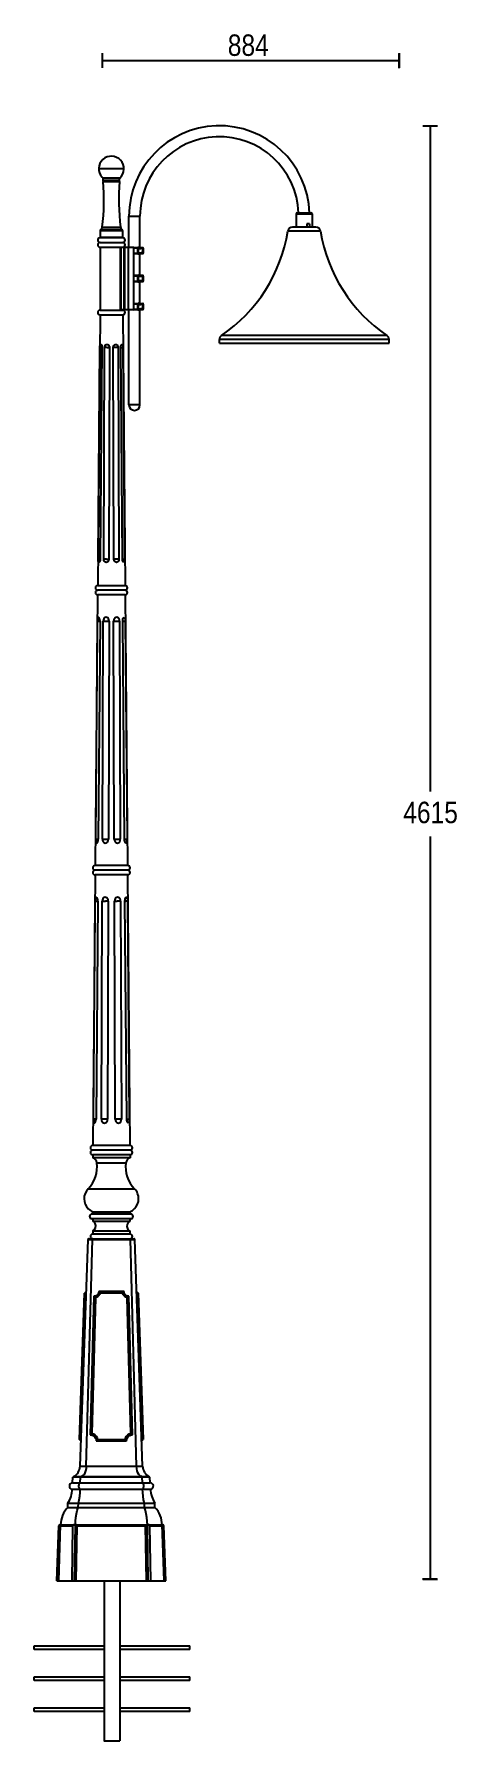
# Model space of a CAD drawing. Extents: x 0 to 113, y 0 to 455.
import ezdxf

# ---------------------------------------------------------------- set-up
doc = ezdxf.new("R2010")
doc.units = 0
doc.layers.add('LIVELLO_1', color=160, linetype='Continuous')
doc.styles.add('STD', font='txt')

# ---------------------------------------------------------------- blocks, each defined once
blk = doc.blocks.new('AI9-BLK1')
at = {"layer": 'LIVELLO_1', "color": 7}
for p, q in [((-37.88, 218.32), (-37.88, 222.19)), ((-37.88, 220.26), (17.1, 220.26)), ((11.27, 220.26), (41.28, 220.26)), ((41.23, 218.23), (41.23, 222.11)), ((41.27, 218.32), (41.27, 222.19)), ((47.53, 202.8), (51.4, 202.8)), ((49.47, 202.8), (49.47, 25.26)), ((-32.17, 191.36), (-38.87, 191.36)), ((-33.25, 188.9), (-37.79, 188.9)), ((-37.7, 188.18), (-37.73, 188.78)), ((-33.31, 188.78), (-37.73, 188.78)), ((-33.34, 188.18), (-37.7, 188.18)), ((-37.69, 188.01), (-33.35, 188.01)), ((-33.42, 188.1), (-37.62, 188.1)), ((-33.34, 188.18), (-33.31, 188.78)), ((-30.82, 178.74), (-27.89, 178.74)), ((-30.82, 170.37), (-30.82, 178.74)), ((-27.89, 170.4), (-27.89, 178.74)), ((13.78, 179.33), (17.97, 179.33)), ((13.78, 179.33), (13.78, 175.81)), ((14.04, 179.58), (17.72, 179.58)), ((17.97, 179.33), (17.97, 175.81)), ((-32.43, 172.96), (-38.61, 172.96)), ((-38.5, 174.88), (-38.53, 173.04)), ((-32.51, 173.04), (-38.53, 173.04)), ((-38.5, 174.88), (-32.54, 174.88)), ((-38.36, 175.14), (-32.68, 175.14)), ((-37.93, 175.83), (-36.55, 175.83)), ((-36.55, 175.83), (-36.02, 175.83)), ((-32.54, 174.88), (-32.51, 173.04)), ((20.22, 174.76), (11.53, 174.76)), ((18.98, 175.81), (12.77, 175.81)), ((17.27, 176.65), (16.54, 176.65)), ((16.54, 176.65), (16.54, 175.81)), ((17.27, 176.65), (17.27, 175.81)), ((-38.54, 171.71), (-32.5, 171.71)), ((-38.54, 170.45), (-32.5, 170.45)), ((-38.54, 170.45), (-38.54, 153.7)), ((-29.52, 170.37), (-33.13, 170.37)), ((-33.13, 170.37), (-33.13, 153.78)), ((-33.01, 170.37), (-33.01, 153.78)), ((-32.5, 170.45), (-32.5, 170.37)), ((-32.2, 170.37), (-32.2, 153.78)), ((-32.03, 170.37), (-32.03, 153.78)), ((-31.04, 170.37), (-31.04, 153.78)), ((-29.52, 170.45), (-27.17, 170.37)), ((-29.52, 153.7), (-29.52, 170.45)), ((-29.52, 170.29), (-28.43, 170.25)), ((-28.43, 168.81), (-29.52, 168.77)), ((-27.17, 168.69), (-29.52, 168.61)), ((-28.43, 170.25), (-28.27, 170.25)), ((-28.43, 168.81), (-28.43, 170.25)), ((-28.43, 168.81), (-28.27, 168.81)), ((-28.27, 170.25), (-27.63, 170.22)), ((-28.27, 168.81), (-28.27, 170.25)), ((-27.63, 168.84), (-28.27, 168.81)), ((-27.89, 162.94), (-27.89, 168.66)), ((-27.63, 170.22), (-27.01, 170.21)), ((-27.63, 170.22), (-27.63, 170.09)), ((-27.63, 168.97), (-27.63, 168.84)), ((-27.01, 168.85), (-27.63, 168.84)), ((-27.01, 170.21), (-27.01, 168.85)), ((-27.17, 162.92), (-29.52, 163)), ((-29.52, 162.83), (-28.43, 162.79)), ((-28.43, 161.36), (-29.52, 161.32)), ((-27.17, 161.23), (-29.52, 161.15)), ((-28.43, 161.36), (-28.43, 162.79)), ((-28.43, 162.79), (-28.27, 162.79)), ((-28.43, 161.36), (-28.27, 161.36)), ((-28.27, 162.79), (-27.63, 162.77)), ((-28.27, 161.36), (-28.27, 162.79)), ((-27.63, 161.38), (-28.27, 161.36)), ((-27.89, 155.49), (-27.89, 161.21)), ((-27.63, 162.77), (-27.01, 162.75)), ((-27.63, 162.77), (-27.63, 162.63)), ((-27.63, 161.52), (-27.63, 161.38)), ((-27.01, 161.4), (-27.63, 161.38)), ((-27.01, 162.75), (-27.01, 161.4)), ((-29.52, 155.54), (-27.17, 155.46)), ((-29.52, 155.38), (-28.43, 155.34)), ((-28.43, 155.34), (-28.27, 155.34)), ((-28.43, 153.9), (-28.43, 155.34)), ((-28.27, 153.9), (-28.27, 155.34)), ((-28.27, 155.33), (-27.63, 155.32)), ((-27.63, 155.32), (-27.01, 155.3)), ((-27.63, 155.32), (-27.63, 155.18)), ((-27.01, 155.3), (-27.01, 153.94)), ((-38.53, 152.38), (-39.16, 80.21)), ((-38.54, 153.7), (-32.5, 153.7)), ((-38.54, 152.44), (-32.5, 152.44)), ((-38.53, 152.38), (-32.5, 152.38)), ((-29.52, 153.78), (-33.13, 153.78)), ((-32.5, 153.78), (-32.5, 153.7)), ((-32.5, 152.38), (-31.87, 80.21)), ((-30.82, 128.4), (-30.82, 153.78)), ((-28.43, 153.9), (-29.52, 153.86)), ((-27.17, 153.78), (-29.52, 153.7)), ((-28.43, 153.9), (-28.27, 153.9)), ((-27.63, 153.93), (-28.27, 153.91)), ((-27.89, 128.4), (-27.89, 153.75)), ((-27.63, 154.06), (-27.63, 153.93)), ((-27.01, 153.94), (-27.63, 153.93)), ((38.49, 145.83), (-6.74, 145.83)), ((-6.74, 144.82), (-6.74, 145.83)), ((37.94, 146.86), (-6.19, 146.86)), ((38.49, 144.82), (38.49, 145.83)), ((-39.04, 87.27), (-38.57, 143.67)), ((-38.25, 143.67), (-38.57, 143.67)), ((-38.02, 143.67), (-38.47, 87.27)), ((-38.06, 143.67), (-38.25, 143.67)), ((-38.06, 143.67), (-38.02, 143.67)), ((-37.54, 87.27), (-37.33, 143.67)), ((-36.6, 143.67), (-37.33, 143.67)), ((-36.6, 143.67), (-36, 143.67)), ((-36, 143.67), (-36.18, 87.27)), ((-34.85, 87.27), (-35.03, 143.67)), ((-34.65, 143.67), (-35.03, 143.67)), ((-33.7, 143.67), (-34.65, 143.67)), ((-33.7, 143.67), (-33.49, 87.27)), ((-32.56, 87.27), (-33.02, 143.67)), ((-32.89, 143.67), (-32.46, 143.67)), ((-32.46, 143.67), (-32, 87.27)), ((-6.74, 144.82), (38.49, 144.82)), ((-30.82, 128.49), (-27.89, 128.49)), ((-27.89, 128.4), (-30.82, 128.4)), ((-38.71, 87.26), (-39.04, 87.27)), ((-38.52, 87.26), (-38.71, 87.26)), ((-38.52, 87.26), (-38.48, 87.27)), ((-36.79, 87.26), (-37.54, 87.27)), ((-36.79, 87.26), (-36.18, 87.27)), ((-34.47, 87.26), (-34.85, 87.27)), ((-33.49, 87.27), (-34.47, 87.26)), ((-32.54, 86.99), (-32.56, 87.27)), ((-32.48, 86.76), (-32.54, 86.99)), ((-32.44, 87.26), (-32, 87.27)), ((-39.18, 77.73), (-39.81, 5.56)), ((-31.85, 77.73), (-39.18, 77.73)), ((-39.17, 80.21), (-31.86, 80.21)), ((-31.86, 78.97), (-39.17, 78.97)), ((-31.85, 77.73), (-31.22, 5.56)), ((-39.68, 12.62), (-39.19, 70.68)), ((-38.54, 70.68), (-39.01, 12.62)), ((-38.6, 70.68), (-38.54, 70.68)), ((-37.91, 12.62), (-37.69, 70.68)), ((-36.12, 70.68), (-36.29, 12.62)), ((-34.74, 12.62), (-34.91, 70.68)), ((-33.34, 70.68), (-33.13, 12.62)), ((-32.02, 12.62), (-32.49, 70.68)), ((-32.3, 70.68), (-31.84, 70.68)), ((-31.84, 70.68), (-31.35, 12.62)), ((-39.06, 12.62), (-39.01, 12.62)), ((-31.84, 12.61), (-31.35, 12.62)), ((49.47, 13.29), (49.47, -184.73)), ((-31.16, 5.56), (-39.87, 5.56)), ((-39.83, 3.07), (-40.46, -69.09)), ((-31.16, 4.32), (-39.87, 4.32)), ((-31.16, 3.07), (-39.87, 3.07)), ((-31.2, 3.07), (-30.57, -69.09)), ((-40.3, -62.04), (-39.81, -3.98)), ((-39.14, -3.98), (-39.61, -62.04)), ((-39.14, -3.98), (-39.2, -3.98)), ((-38.18, -62.04), (-37.97, -3.98)), ((-37.97, -3.98), (-37.1, -3.98)), ((-36.35, -3.98), (-37.1, -3.98)), ((-36.35, -3.98), (-36.53, -62.04)), ((-34.5, -62.04), (-34.69, -3.98)), ((-34.69, -3.98), (-33.94, -3.98)), ((-33.06, -3.98), (-33.94, -3.98)), ((-33.06, -3.98), (-32.85, -62.04)), ((-31.42, -62.04), (-31.89, -3.98)), ((-31.22, -3.98), (-31.7, -3.98)), ((-31.22, -3.98), (-30.74, -62.04)), ((-39.93, -62.04), (-40.3, -62.04)), ((-39.7, -62.04), (-39.93, -62.04)), ((-37.58, -62.04), (-38.18, -62.04)), ((-36.53, -62.04), (-37.58, -62.04)), ((-34.02, -62.04), (-34.5, -62.04)), ((-32.85, -62.04), (-34.02, -62.04)), ((-32.9, -62.41), (-32.85, -62.04)), ((-31.23, -62.04), (-30.74, -62.04)), ((-30.54, -69.09), (-40.49, -69.09)), ((-30.54, -70.34), (-40.49, -70.34)), ((-30.54, -71.58), (-40.49, -71.58)), ((-40.49, -71.58), (-40.49, -72.38)), ((-30.54, -72.38), (-40.49, -72.38)), ((-30.54, -71.58), (-30.54, -72.38)), ((-39.39, -73.73), (-31.65, -73.73)), ((-41.71, -80.67), (-29.32, -80.67)), ((-30.33, -87.38), (-40.7, -87.38)), ((-30.33, -88.62), (-40.7, -88.62)), ((-40.46, -86.76), (-30.58, -86.76)), ((-40.46, -86.76), (-40.46, -87.38)), ((-40.46, -88.62), (-40.46, -89.25)), ((-40.46, -89.25), (-30.58, -89.25)), ((-30.58, -86.76), (-30.58, -87.38)), ((-30.58, -88.62), (-30.58, -89.25)), ((-43.86, -154.64), (-41.74, -94.13)), ((-42.22, -154.64), (-40.57, -94.13)), ((-41.74, -94.13), (-29.29, -94.13)), ((-41.58, -93.98), (-29.46, -93.98)), ((-30.54, -92.73), (-40.49, -92.73)), ((-40.46, -91.9), (-30.58, -91.9)), ((-40.46, -91.9), (-40.46, -92.73)), ((-30.58, -91.9), (-30.58, -92.73)), ((-28.81, -154.64), (-30.46, -94.13)), ((-27.18, -154.64), (-29.29, -94.13)), ((-44.02, -147.48), (-42.66, -108.49)), ((-42.23, -108.07), (-42.66, -108.49)), ((-32.15, -108.07), (-38.89, -108.07)), ((-38.89, -108.07), (-38.52, -108.49)), ((-32.51, -108.49), (-38.52, -108.49)), ((-32.15, -108.07), (-32.51, -108.49)), ((-28.8, -108.07), (-28.38, -108.49)), ((-28.38, -108.49), (-27.01, -147.48)), ((-42.27, -109.32), (-42.7, -109.69)), ((-40.16, -109.32), (-41.16, -146.23)), ((-39.76, -109.69), (-40.74, -145.87)), ((-40.16, -109.32), (-39.76, -109.69)), ((-30.87, -109.32), (-31.27, -109.69)), ((-30.29, -145.87), (-31.27, -109.69)), ((-29.87, -146.23), (-30.87, -109.32)), ((-28.76, -109.32), (-28.33, -109.69)), ((-43.62, -147.89), (-44.02, -147.48)), ((-43.56, -146.23), (-43.97, -145.87)), ((-41.16, -146.23), (-40.74, -145.87)), ((-39.55, -147.89), (-39.18, -147.48)), ((-39.55, -147.89), (-31.48, -147.89)), ((-39.18, -147.48), (-31.86, -147.48)), ((-31.48, -147.89), (-31.86, -147.48)), ((-29.87, -146.23), (-30.29, -145.87)), ((-27.47, -146.23), (-27.07, -145.87)), ((-27.41, -147.89), (-27.01, -147.48)), ((-43.86, -154.64), (-27.18, -154.64)), ((-45.88, -159.09), (-45.75, -157.58)), ((-45.88, -159.09), (-25.15, -159.09)), ((-25.28, -157.58), (-45.75, -157.58)), ((-25.44, -157.43), (-45.59, -157.43)), ((-43.81, -159.09), (-43.76, -157.58)), ((-27.22, -159.09), (-27.28, -157.58)), ((-25.15, -159.09), (-25.28, -157.58)), ((-46, -160.74), (-25.03, -160.74)), ((-27.17, -160.74), (-27.07, -160.66)), ((-47.13, -165.63), (-47.09, -164.48)), ((-47.13, -165.63), (-23.9, -165.63)), ((-47.09, -164.48), (-23.94, -164.48)), ((-44.33, -165.63), (-44.31, -164.48)), ((-26.71, -165.63), (-26.72, -164.48)), ((-23.9, -165.63), (-23.94, -164.48)), ((-50.03, -185.22), (-49.52, -170.53)), ((-49.56, -185.22), (-49.04, -170.29)), ((-49.27, -170.29), (-21.76, -170.29)), ((-49.04, -170.53), (-45.79, -170.53)), ((-46, -185.22), (-45.79, -170.53)), ((-45.33, -185.22), (-45.12, -170.29)), ((-44.62, -170.53), (-26.41, -170.53)), ((-25.7, -185.22), (-25.92, -170.29)), ((-25.03, -185.22), (-25.24, -170.53)), ((-25.24, -170.53), (-21.99, -170.53)), ((-21.47, -185.22), (-22, -170.29)), ((-21, -185.22), (-21.51, -170.53)), ((-50.03, -185.22), (-21, -185.22)), ((-33.29, -185.4), (-33.29, -227.86)), ((47.45, -184.68), (51.32, -184.68)), ((47.53, -184.72), (51.4, -184.72)), ((-56.1, -203.48), (-56.1, -202.48)), ((-56.1, -202.48), (-37.43, -202.48)), ((-37.43, -203.48), (-56.1, -203.48)), ((-33.29, -202.48), (-14.62, -202.48)), ((-14.62, -203.48), (-33.29, -203.48)), ((-14.62, -203.48), (-14.62, -202.48)), ((-56.1, -211.77), (-56.1, -210.78)), ((-56.1, -210.78), (-37.43, -210.78)), ((-37.43, -211.77), (-56.1, -211.77)), ((-33.29, -210.78), (-14.62, -210.78)), ((-14.62, -211.77), (-33.29, -211.77)), ((-14.62, -211.77), (-14.62, -210.78)), ((-56.1, -220.07), (-56.1, -219.07)), ((-56.1, -219.07), (-37.43, -219.07)), ((-37.43, -220.07), (-56.1, -220.07)), ((-33.29, -219.07), (-14.62, -219.07)), ((-14.62, -220.07), (-33.29, -220.07)), ((-14.62, -220.07), (-14.62, -219.07))]:
    blk.add_line(p, q, dxfattribs=at)
for points in [[(-36.02, 175.83), (-35.1, 175.83), (-34.57, 175.83)], [(-34.57, 175.83), (-33.94, 175.83), (-33.55, 175.83), (-33.28, 175.83), (-33.12, 175.83)], [(-28.42, 170.39), (-28.42, 170.37), (-28.42, 170.33), (-28.43, 170.29), (-28.43, 170.25)], [(-28.42, 168.69), (-28.42, 168.73), (-28.43, 168.77), (-28.43, 168.81)], [(-28.27, 170.11), (-27.94, 170.1), (-27.63, 170.09)], [(-28.27, 168.95), (-27.94, 168.95), (-27.63, 168.97)], [(-27.64, 170.36), (-27.63, 170.32), (-27.63, 170.28), (-27.63, 170.22)], [(-27.64, 168.7), (-27.63, 168.74), (-27.63, 168.79), (-27.63, 168.84)], [(-27.63, 168.97), (-27.49, 168.99), (-27.37, 169.02), (-27.28, 169.07), (-27.22, 169.13), (-27.17, 169.21), (-27.13, 169.31), (-27.11, 169.42), (-27.11, 169.53), (-27.11, 169.64), (-27.13, 169.75), (-27.17, 169.85), (-27.22, 169.92), (-27.28, 169.99), (-27.37, 170.03), (-27.49, 170.07), (-27.63, 170.09)], [(-28.42, 162.91), (-28.42, 162.88), (-28.43, 162.84), (-28.43, 162.79)], [(-28.42, 161.21), (-28.42, 161.24), (-28.42, 161.27), (-28.43, 161.31), (-28.43, 161.36)], [(-27.63, 162.63), (-27.94, 162.65), (-28.27, 162.66)], [(-27.63, 161.52), (-27.94, 161.5), (-28.27, 161.49)], [(-27.64, 162.9), (-27.63, 162.87), (-27.63, 162.82), (-27.63, 162.77)], [(-27.64, 161.25), (-27.63, 161.28), (-27.63, 161.33), (-27.63, 161.38)], [(-27.63, 161.52), (-27.49, 161.53), (-27.37, 161.57), (-27.28, 161.62), (-27.22, 161.68), (-27.17, 161.76), (-27.13, 161.85), (-27.11, 161.96), (-27.11, 162.08), (-27.11, 162.19), (-27.13, 162.29), (-27.17, 162.39), (-27.22, 162.47), (-27.28, 162.53), (-27.37, 162.58), (-27.49, 162.61), (-27.63, 162.63)], [(-28.42, 155.48), (-28.42, 155.46), (-28.42, 155.42), (-28.43, 155.38), (-28.43, 155.34)], [(-28.27, 155.2), (-27.94, 155.2), (-27.63, 155.18)], [(-27.64, 155.45), (-27.63, 155.41), (-27.63, 155.37), (-27.63, 155.32)], [(-27.63, 154.06), (-27.49, 154.08), (-27.37, 154.11), (-27.28, 154.16), (-27.22, 154.22), (-27.17, 154.3), (-27.13, 154.4), (-27.11, 154.51), (-27.11, 154.62), (-27.11, 154.73), (-27.13, 154.84), (-27.17, 154.94), (-27.22, 155.02), (-27.28, 155.08), (-27.37, 155.13), (-27.49, 155.16), (-27.63, 155.18)], [(-28.42, 153.78), (-28.42, 153.82), (-28.43, 153.86), (-28.43, 153.9)], [(-28.27, 154.04), (-27.94, 154.04), (-27.63, 154.06)], [(-27.64, 153.79), (-27.63, 153.83), (-27.63, 153.88), (-27.63, 153.93)], [(-38.57, 143.67), (-38.56, 143.96), (-38.54, 144.2), (-38.5, 144.38), (-38.44, 144.5), (-38.37, 144.54), (-38.28, 144.51), (-38.19, 144.4), (-38.1, 144.21), (-38.08, 144.13)], [(-38.08, 144.13), (-38.04, 143.96), (-38.02, 143.67)], [(-37.33, 143.67), (-37.3, 143.96), (-37.21, 144.2), (-37.07, 144.38), (-36.89, 144.5), (-36.7, 144.54), (-36.5, 144.51), (-36.31, 144.4), (-36.16, 144.21), (-36.04, 143.96), (-36, 143.67)], [(-35.03, 143.67), (-34.99, 143.96), (-34.88, 144.21), (-34.72, 144.4), (-34.54, 144.51), (-34.34, 144.54), (-34.16, 144.51), (-33.98, 144.4), (-33.84, 144.22), (-33.74, 143.96), (-33.7, 143.67)], [(-33.02, 143.67), (-32.99, 143.95), (-32.96, 144.13)], [(-32.89, 143.67), (-32.97, 143.67), (-33.01, 143.67)], [(-32.96, 144.13), (-32.94, 144.2), (-32.85, 144.39), (-32.76, 144.51), (-32.67, 144.54)], [(-32.67, 144.54), (-32.61, 144.52), (-32.55, 144.43), (-32.52, 144.31), (-32.49, 144.13), (-32.47, 143.91), (-32.46, 143.67)], [(-38.55, 86.76), (-38.56, 86.74), (-38.64, 86.55), (-38.74, 86.43), (-38.83, 86.39), (-38.91, 86.43), (-38.97, 86.54), (-39.01, 86.73), (-39.03, 86.98), (-39.04, 87.27)], [(-38.47, 87.27), (-38.5, 86.98), (-38.55, 86.76)], [(-36.18, 87.27), (-36.22, 86.98), (-36.33, 86.74), (-36.49, 86.55), (-36.68, 86.43), (-36.89, 86.39), (-37.09, 86.43), (-37.26, 86.54), (-37.41, 86.73), (-37.51, 86.98), (-37.54, 87.27)], [(-33.49, 87.27), (-33.53, 86.98), (-33.62, 86.74), (-33.76, 86.55), (-33.94, 86.43), (-34.13, 86.39), (-34.34, 86.43), (-34.54, 86.54), (-34.7, 86.73), (-34.81, 86.98), (-34.85, 87.27)], [(-32.44, 87.26), (-32.52, 87.26), (-32.56, 87.27)], [(-32.2, 86.39), (-32.29, 86.43), (-32.39, 86.55), (-32.48, 86.76)], [(-32, 87.27), (-32, 86.99), (-32.02, 86.74), (-32.06, 86.55), (-32.12, 86.43), (-32.2, 86.39)], [(-38.54, 70.68), (-38.57, 71.06), (-38.65, 71.37), (-38.75, 71.59), (-38.85, 71.72), (-38.95, 71.76), (-39.03, 71.72), (-39.1, 71.59), (-39.15, 71.37), (-39.18, 71.06), (-39.19, 70.68)], [(-39.19, 70.68), (-38.93, 70.68), (-38.6, 70.68)], [(-36.12, 70.68), (-36.17, 71.06), (-36.31, 71.37), (-36.5, 71.59), (-36.72, 71.72), (-36.94, 71.76), (-37.15, 71.72), (-37.35, 71.59), (-37.52, 71.37), (-37.64, 71.06), (-37.69, 70.68)], [(-37.69, 70.68), (-37.26, 70.68), (-36.12, 70.68)], [(-33.34, 70.68), (-33.39, 71.06), (-33.51, 71.37), (-33.68, 71.59), (-33.88, 71.72), (-34.1, 71.76), (-34.31, 71.72), (-34.53, 71.59), (-34.72, 71.37), (-34.86, 71.06), (-34.91, 70.68)], [(-34.91, 70.68), (-34.57, 70.68), (-33.34, 70.68)], [(-32.49, 70.68), (-32.47, 70.99), (-32.42, 71.26), (-32.34, 71.48), (-32.25, 71.64), (-32.16, 71.73), (-32.08, 71.76)], [(-32.49, 70.68), (-32.44, 70.68), (-32.3, 70.68)], [(-32.08, 71.76), (-32.01, 71.73), (-31.95, 71.64), (-31.9, 71.48), (-31.87, 71.26), (-31.85, 70.99), (-31.84, 70.68)], [(-39.68, 12.62), (-39.67, 12.24), (-39.64, 11.92), (-39.59, 11.7), (-39.52, 11.57), (-39.44, 11.53), (-39.34, 11.57), (-39.23, 11.7), (-39.13, 11.92), (-39.04, 12.24), (-39.01, 12.62)], [(-39.68, 12.62), (-39.4, 12.62), (-39.06, 12.62)], [(-37.91, 12.62), (-37.47, 12.62), (-36.29, 12.62)], [(-37.91, 12.62), (-37.86, 12.24), (-37.74, 11.92), (-37.57, 11.7), (-37.36, 11.57), (-37.14, 11.53), (-36.92, 11.57), (-36.69, 11.7), (-36.5, 11.92), (-36.35, 12.24), (-36.29, 12.62)], [(-34.74, 12.62), (-34.39, 12.62), (-33.13, 12.62)], [(-34.74, 12.62), (-34.68, 12.24), (-34.54, 11.92), (-34.34, 11.7), (-34.12, 11.57), (-33.89, 11.53), (-33.67, 11.57), (-33.47, 11.7), (-33.29, 11.92), (-33.17, 12.24), (-33.13, 12.62)], [(-31.6, 11.53), (-31.68, 11.56), (-31.77, 11.66), (-31.86, 11.81), (-31.94, 12.03), (-32, 12.31), (-32.02, 12.62)], [(-32.02, 12.62), (-31.97, 12.62), (-31.84, 12.61)], [(-31.35, 12.62), (-31.36, 12.31), (-31.38, 12.03), (-31.41, 11.81), (-31.46, 11.65), (-31.52, 11.56), (-31.6, 11.53)], [(-39.14, -3.98), (-39.17, -3.6), (-39.25, -3.29), (-39.35, -3.06), (-39.45, -2.93), (-39.55, -2.89), (-39.64, -2.93), (-39.71, -3.06), (-39.77, -3.29), (-39.8, -3.6), (-39.81, -3.98)], [(-39.81, -3.98), (-39.54, -3.98), (-39.2, -3.98)], [(-36.35, -3.98), (-36.4, -3.6), (-36.54, -3.29), (-36.74, -3.06), (-36.96, -2.93), (-37.19, -2.89), (-37.41, -2.93), (-37.62, -3.06), (-37.8, -3.29), (-37.92, -3.6), (-37.97, -3.98)], [(-33.06, -3.98), (-33.11, -3.6), (-33.24, -3.29), (-33.42, -3.06), (-33.62, -2.93), (-33.85, -2.89), (-34.07, -2.93), (-34.29, -3.06), (-34.49, -3.29), (-34.63, -3.6), (-34.69, -3.98)], [(-31.89, -3.98), (-31.87, -3.66), (-31.82, -3.39), (-31.74, -3.17), (-31.65, -3.01), (-31.56, -2.92), (-31.48, -2.89)], [(-31.89, -3.98), (-31.84, -3.98), (-31.7, -3.98)], [(-31.48, -2.89), (-31.41, -2.92), (-31.34, -3.01), (-31.29, -3.17), (-31.25, -3.39), (-31.23, -3.67), (-31.22, -3.98)], [(-40.3, -62.04), (-40.29, -62.41), (-40.26, -62.72), (-40.2, -62.95), (-40.13, -63.08), (-40.04, -63.12), (-39.94, -63.08), (-39.83, -62.95), (-39.72, -62.72), (-39.64, -62.41), (-39.61, -62.04)], [(-39.7, -62.04), (-39.64, -62.04), (-39.61, -62.04)], [(-38.18, -62.04), (-38.14, -62.41), (-38.01, -62.72), (-37.83, -62.95), (-37.62, -63.08), (-37.39, -63.12), (-37.16, -63.08), (-36.93, -62.95), (-36.73, -62.72), (-36.58, -62.41), (-36.53, -62.04)], [(-34.5, -62.04), (-34.45, -62.41), (-34.31, -62.72), (-34.1, -62.95), (-33.88, -63.08), (-33.64, -63.12), (-33.42, -63.08), (-33.2, -62.95), (-33.02, -62.72), (-32.9, -62.41)], [(-31, -63.12), (-31.08, -63.09), (-31.17, -63), (-31.26, -62.84), (-31.34, -62.62), (-31.4, -62.34), (-31.42, -62.04)], [(-31.23, -62.04), (-31.33, -62.04), (-31.4, -62.04), (-31.42, -62.04)], [(-30.74, -62.04), (-30.74, -62.34), (-30.76, -62.61), (-30.8, -62.84), (-30.85, -63), (-30.92, -63.09), (-31, -63.12)], [(-40.5, -93.98), (-40.53, -93.99), (-40.56, -94.05), (-40.57, -94.13)], [(-30.53, -93.98), (-30.5, -93.99), (-30.47, -94.05), (-30.46, -94.13)], [(-38.89, -108.07), (-38.92, -108.36), (-39.02, -108.63), (-39.17, -108.87), (-39.37, -109.06), (-39.61, -109.2), (-39.88, -109.29), (-40.16, -109.32)], [(-38.52, -108.49), (-38.65, -108.83), (-38.85, -109.13), (-39.11, -109.38), (-39.42, -109.57), (-39.76, -109.69)], [(-31.27, -109.69), (-31.62, -109.57), (-31.93, -109.38), (-32.18, -109.13), (-32.38, -108.83), (-32.51, -108.49)], [(-30.87, -109.32), (-31.15, -109.29), (-31.42, -109.2), (-31.67, -109.05), (-31.87, -108.86), (-32.02, -108.62), (-32.11, -108.36), (-32.15, -108.07)], [(-41.16, -146.23), (-40.8, -146.28), (-40.46, -146.41), (-40.15, -146.61), (-39.9, -146.87), (-39.71, -147.18), (-39.59, -147.53), (-39.55, -147.89)], [(-40.74, -145.87), (-40.3, -146.03), (-39.9, -146.28), (-39.57, -146.62), (-39.32, -147.03), (-39.18, -147.48)], [(-31.86, -147.48), (-31.71, -147.03), (-31.46, -146.62), (-31.14, -146.28), (-30.74, -146.03), (-30.29, -145.87)], [(-31.48, -147.89), (-31.44, -147.53), (-31.32, -147.18), (-31.13, -146.86), (-30.88, -146.61), (-30.57, -146.41), (-30.23, -146.28), (-29.87, -146.23)], [(-42.22, -154.64), (-42.27, -155.26), (-42.39, -155.84), (-42.57, -156.38), (-42.8, -156.79), (-43.06, -157.09), (-43.36, -157.3), (-43.68, -157.43)], [(-27.35, -157.43), (-27.66, -157.31), (-27.97, -157.1), (-28.24, -156.79), (-28.46, -156.38), (-28.64, -155.87), (-28.76, -155.28), (-28.81, -154.64)], [(-43.86, -160.74), (-43.96, -160.66), (-44.05, -160.52), (-44.11, -160.33), (-44.15, -160.1), (-44.15, -159.86), (-44.13, -159.62), (-44.09, -159.41), (-44.01, -159.24), (-43.92, -159.13), (-43.81, -159.09)], [(-43.76, -157.58), (-43.75, -157.5), (-43.72, -157.45), (-43.69, -157.43)], [(-27.28, -157.58), (-27.29, -157.5), (-27.31, -157.45), (-27.35, -157.43)], [(-27.07, -160.66), (-26.99, -160.52), (-26.92, -160.33), (-26.89, -160.1), (-26.88, -159.86), (-26.9, -159.62), (-26.95, -159.41), (-27.02, -159.24), (-27.12, -159.13), (-27.22, -159.09)], [(-44.31, -164.48), (-44.11, -163.55), (-43.96, -162.58), (-43.86, -161.59), (-43.82, -160.74)], [(-26.72, -164.48), (-26.92, -163.55), (-27.08, -162.58), (-27.17, -161.59), (-27.21, -160.74)], [(-45.12, -170.29), (-45.09, -169.28), (-44.99, -168.28), (-44.83, -167.33), (-44.61, -166.43), (-44.33, -165.63)], [(-25.92, -170.29), (-25.95, -169.28), (-26.05, -168.28), (-26.2, -167.33), (-26.43, -166.43), (-26.71, -165.63)], [(-45.45, -170.29), (-45.56, -170.3), (-45.66, -170.34), (-45.73, -170.39), (-45.77, -170.46), (-45.79, -170.53)], [(-44.62, -170.53), (-44.63, -170.46), (-44.66, -170.39), (-44.72, -170.33), (-44.79, -170.3), (-44.87, -170.29)], [(-44.86, -185.22), (-44.78, -180.34), (-44.62, -170.53)], [(-26.16, -170.29), (-26.25, -170.3), (-26.32, -170.33), (-26.37, -170.39), (-26.4, -170.46), (-26.41, -170.53)], [(-26.17, -185.22), (-26.25, -180.34), (-26.33, -175.45), (-26.41, -170.53)], [(-25.24, -170.53), (-25.26, -170.46), (-25.31, -170.39), (-25.38, -170.34), (-25.47, -170.3), (-25.59, -170.29)], [(-37.43, -185.4), (-37.43, -227.86), (-33.29, -227.86)]]:
    blk.add_lwpolyline(points, dxfattribs=at)
for points, knots in [([(17.33, 179.58), (16.87, 192.87), (5.71, 203.27), (-7.58, 202.81), (-20.54, 202.36), (-30.82, 191.72), (-30.82, 178.74)], [0, 0, 0, 0, 1, 1, 1, 2, 2, 2, 2]), ([(14.39, 179.59), (13.93, 191.26), (4.09, 200.34), (-7.58, 199.88), (-18.93, 199.42), (-27.89, 190.09), (-27.89, 178.74)], [0, 0, 0, 0, 1, 1, 1, 2, 2, 2, 2]), ([(-33.25, 188.9), (-31.89, 190.15), (-31.8, 192.27), (-33.05, 193.63), (-34.31, 194.99), (-36.43, 195.08), (-37.79, 193.83), (-39.15, 192.58), (-39.24, 190.46), (-37.99, 189.1), (-37.92, 189.03), (-37.86, 188.96), (-37.79, 188.9)], [0, 0, 0, 0, 1, 1, 1, 2, 2, 2, 3, 3, 3, 4, 4, 4, 4]), ([(-37.61, 188.1), (-37.65, 188.1), (-37.69, 188.06), (-37.69, 188.01), (-37.69, 188.01), (-37.69, 188.01), (-37.69, 188.01)], [0, 0, 0, 0, 1, 1, 1, 2, 2, 2, 2]), ([(-33.35, 188.01), (-33.35, 188.05), (-33.38, 188.09), (-33.43, 188.1), (-33.43, 188.1), (-33.43, 188.1), (-33.43, 188.1)], [0, 0, 0, 0, 1, 1, 1, 2, 2, 2, 2]), ([(-38.61, 172.96), (-38.95, 172.93), (-39.2, 172.62), (-39.17, 172.27), (-39.14, 171.95), (-38.87, 171.71), (-38.54, 171.71)], [0, 0, 0, 0, 1, 1, 1, 2, 2, 2, 2]), ([(-32.5, 171.71), (-32.15, 171.71), (-31.87, 171.99), (-31.87, 172.33), (-31.87, 172.66), (-32.11, 172.93), (-32.43, 172.96)], [0, 0, 0, 0, 1, 1, 1, 2, 2, 2, 2]), ([(-38.54, 171.71), (-38.89, 171.71), (-39.17, 171.43), (-39.17, 171.08), (-39.17, 170.73), (-38.89, 170.45), (-38.54, 170.45)], [0, 0, 0, 0, 1, 1, 1, 2, 2, 2, 2]), ([(-32.5, 170.45), (-32.15, 170.45), (-31.87, 170.73), (-31.87, 171.08), (-31.87, 171.43), (-32.15, 171.71), (-32.5, 171.71)], [0, 0, 0, 0, 1, 1, 1, 2, 2, 2, 2]), ([(-38.54, 153.7), (-38.89, 153.7), (-39.17, 153.42), (-39.17, 153.07), (-39.17, 152.72), (-38.89, 152.44), (-38.54, 152.44)], [0, 0, 0, 0, 1, 1, 1, 2, 2, 2, 2]), ([(-32.5, 152.44), (-32.15, 152.44), (-31.87, 152.72), (-31.87, 153.07), (-31.87, 153.42), (-32.15, 153.7), (-32.5, 153.7)], [0, 0, 0, 0, 1, 1, 1, 2, 2, 2, 2]), ([(-30.82, 128.4), (-30.82, 127.59), (-30.16, 126.94), (-29.36, 126.94), (-28.54, 126.94), (-27.89, 127.59), (-27.89, 128.4)], [0, 0, 0, 0, 1, 1, 1, 2, 2, 2, 2]), ([(-39.17, 80.21), (-39.51, 80.21), (-39.79, 79.94), (-39.79, 79.59), (-39.79, 79.25), (-39.51, 78.97), (-39.17, 78.97)], [0, 0, 0, 0, 1, 1, 1, 2, 2, 2, 2]), ([(-39.17, 78.97), (-39.51, 78.97), (-39.79, 78.69), (-39.79, 78.35), (-39.79, 78.01), (-39.52, 77.73), (-39.18, 77.73)], [0, 0, 0, 0, 1, 1, 1, 2, 2, 2, 2]), ([(-31.86, 78.97), (-31.52, 78.97), (-31.24, 79.25), (-31.24, 79.59), (-31.24, 79.94), (-31.52, 80.21), (-31.86, 80.21)], [0, 0, 0, 0, 1, 1, 1, 2, 2, 2, 2]), ([(-31.85, 77.73), (-31.51, 77.73), (-31.24, 78.01), (-31.24, 78.36), (-31.25, 78.7), (-31.52, 78.97), (-31.86, 78.97)], [0, 0, 0, 0, 1, 1, 1, 2, 2, 2, 2]), ([(-39.87, 5.56), (-40.22, 5.56), (-40.49, 5.28), (-40.49, 4.94), (-40.49, 4.6), (-40.22, 4.32), (-39.87, 4.32)], [0, 0, 0, 0, 1, 1, 1, 2, 2, 2, 2]), ([(-31.16, 4.32), (-30.82, 4.32), (-30.54, 4.6), (-30.54, 4.94), (-30.54, 5.28), (-30.82, 5.56), (-31.16, 5.56)], [0, 0, 0, 0, 1, 1, 1, 2, 2, 2, 2]), ([(-39.87, 4.32), (-40.22, 4.32), (-40.49, 4.04), (-40.49, 3.7), (-40.49, 3.35), (-40.22, 3.07), (-39.87, 3.07)], [0, 0, 0, 0, 1, 1, 1, 2, 2, 2, 2]), ([(-31.16, 3.07), (-30.82, 3.07), (-30.54, 3.35), (-30.54, 3.7), (-30.54, 4.04), (-30.82, 4.32), (-31.16, 4.32)], [0, 0, 0, 0, 1, 1, 1, 2, 2, 2, 2]), ([(-40.49, -69.09), (-40.84, -69.09), (-41.12, -69.37), (-41.12, -69.71), (-41.12, -70.06), (-40.84, -70.34), (-40.49, -70.34)], [0, 0, 0, 0, 1, 1, 1, 2, 2, 2, 2]), ([(-40.49, -70.34), (-40.84, -70.34), (-41.12, -70.61), (-41.12, -70.96), (-41.12, -71.3), (-40.84, -71.58), (-40.49, -71.58)], [0, 0, 0, 0, 1, 1, 1, 2, 2, 2, 2]), ([(-30.54, -70.34), (-30.2, -70.34), (-29.92, -70.06), (-29.92, -69.71), (-29.92, -69.37), (-30.2, -69.09), (-30.54, -69.09)], [0, 0, 0, 0, 1, 1, 1, 2, 2, 2, 2]), ([(-30.54, -71.58), (-30.2, -71.58), (-29.92, -71.3), (-29.92, -70.96), (-29.92, -70.61), (-30.2, -70.34), (-30.54, -70.34)], [0, 0, 0, 0, 1, 1, 1, 2, 2, 2, 2]), ([(-41.71, -80.67), (-43.16, -82.14), (-43.15, -84.5), (-41.68, -85.95), (-41.33, -86.3), (-40.91, -86.57), (-40.46, -86.76)], [0, 0, 0, 0, 1, 1, 1, 2, 2, 2, 2]), ([(-30.58, -86.76), (-28.67, -85.98), (-27.74, -83.81), (-28.52, -81.9), (-28.7, -81.44), (-28.98, -81.02), (-29.32, -80.67)], [0, 0, 0, 0, 1, 1, 1, 2, 2, 2, 2]), ([(-40.7, -87.38), (-41.04, -87.38), (-41.32, -87.66), (-41.32, -88), (-41.32, -88.35), (-41.04, -88.62), (-40.7, -88.62)], [0, 0, 0, 0, 1, 1, 1, 2, 2, 2, 2]), ([(-40.46, -91.9), (-39.72, -91.52), (-39.44, -90.61), (-39.82, -89.88), (-39.96, -89.61), (-40.19, -89.39), (-40.46, -89.25)], [0, 0, 0, 0, 1, 1, 1, 2, 2, 2, 2]), ([(-30.58, -89.25), (-31.31, -89.63), (-31.59, -90.54), (-31.21, -91.27), (-31.07, -91.54), (-30.85, -91.76), (-30.58, -91.9)], [0, 0, 0, 0, 1, 1, 1, 2, 2, 2, 2]), ([(-30.33, -88.62), (-29.99, -88.62), (-29.71, -88.35), (-29.71, -88), (-29.71, -87.66), (-29.99, -87.38), (-30.33, -87.38)], [0, 0, 0, 0, 1, 1, 1, 2, 2, 2, 2]), ([(-40.49, -92.73), (-40.84, -92.73), (-41.12, -93.01), (-41.12, -93.35), (-41.12, -93.69), (-40.84, -93.97), (-40.5, -93.98)], [0, 0, 0, 0, 1, 1, 1, 2, 2, 2, 2]), ([(-30.53, -93.98), (-30.19, -93.97), (-29.91, -93.69), (-29.92, -93.35), (-29.92, -93), (-30.2, -92.73), (-30.54, -92.73)], [0, 0, 0, 0, 1, 1, 1, 2, 2, 2, 2]), ([(-45.88, -159.09), (-46.34, -159.09), (-46.71, -159.46), (-46.71, -159.92), (-46.71, -160.33), (-46.41, -160.68), (-46, -160.74)], [0, 0, 0, 0, 1, 1, 1, 2, 2, 2, 2]), ([(-25.03, -160.74), (-24.58, -160.67), (-24.26, -160.25), (-24.33, -159.8), (-24.39, -159.39), (-24.74, -159.09), (-25.15, -159.09)], [0, 0, 0, 0, 1, 1, 1, 2, 2, 2, 2])]:
    blk.add_open_spline(points, degree=3, knots=knots, dxfattribs=at)
for points in [[(-37.96, 175.83), (-37.45, 179.86), (-37.36, 183.95), (-37.69, 188.01)], [(-37.73, 188.78), (-37.74, 188.83), (-37.76, 188.87), (-37.79, 188.9)], [(-37.7, 188.18), (-37.7, 188.13), (-37.66, 188.1), (-37.62, 188.1)], [(-33.35, 188.01), (-33.69, 183.95), (-33.59, 179.86), (-33.08, 175.83)], [(-33.42, 188.1), (-33.38, 188.1), (-33.34, 188.13), (-33.34, 188.18)], [(-33.25, 188.9), (-33.29, 188.87), (-33.3, 188.83), (-33.31, 188.78)], [(14.04, 179.58), (13.9, 179.58), (13.78, 179.47), (13.78, 179.33)], [(17.97, 179.33), (17.97, 179.47), (17.86, 179.58), (17.72, 179.58)], [(-38.61, 172.96), (-38.56, 172.97), (-38.53, 173), (-38.53, 173.04)], [(-38.36, 175.14), (-38.45, 175.08), (-38.5, 174.98), (-38.5, 174.88)], [(-38.36, 175.14), (-38.14, 175.3), (-37.99, 175.55), (-37.96, 175.83)], [(-33.08, 175.83), (-33.05, 175.55), (-32.9, 175.3), (-32.68, 175.14)], [(-32.54, 174.88), (-32.54, 174.98), (-32.59, 175.08), (-32.68, 175.14)], [(-32.51, 173.04), (-32.51, 173), (-32.48, 172.97), (-32.43, 172.96)], [(-6.19, 146.86), (3.29, 153.34), (9.7, 163.42), (11.53, 174.76)], [(12.77, 175.81), (12.16, 175.81), (11.63, 175.37), (11.53, 174.76)], [(20.22, 174.76), (20.12, 175.37), (19.6, 175.81), (18.98, 175.81)], [(20.22, 174.76), (22.06, 163.42), (28.47, 153.34), (37.94, 146.86)], [(-28.27, 170.25), (-28.27, 170.34), (-28.34, 170.41), (-28.43, 170.41)], [(-28.43, 168.64), (-28.34, 168.65), (-28.27, 168.72), (-28.27, 168.81)], [(-27.01, 170.21), (-27.01, 170.29), (-27.08, 170.37), (-27.17, 170.37)], [(-27.17, 168.69), (-27.08, 168.69), (-27.01, 168.76), (-27.01, 168.85)], [(-28.27, 162.79), (-28.27, 162.88), (-28.34, 162.96), (-28.43, 162.96)], [(-28.43, 161.19), (-28.34, 161.19), (-28.27, 161.26), (-28.27, 161.36)], [(-27.01, 162.75), (-27.01, 162.84), (-27.08, 162.92), (-27.17, 162.92)], [(-27.17, 161.23), (-27.08, 161.23), (-27.01, 161.31), (-27.01, 161.4)], [(-28.27, 155.34), (-28.27, 155.43), (-28.34, 155.5), (-28.43, 155.51)], [(-27.01, 155.3), (-27.01, 155.39), (-27.08, 155.46), (-27.17, 155.46)], [(-28.43, 153.73), (-28.34, 153.74), (-28.27, 153.81), (-28.27, 153.9)], [(-27.17, 153.78), (-27.08, 153.78), (-27.01, 153.85), (-27.01, 153.94)], [(-6.19, 146.86), (-6.53, 146.63), (-6.74, 146.24), (-6.74, 145.83)], [(38.49, 145.83), (38.49, 146.24), (38.29, 146.63), (37.94, 146.86)], [(-39.39, -73.73), (-39.47, -73.11), (-39.9, -72.59), (-40.49, -72.38)], [(-30.54, -72.38), (-31.14, -72.59), (-31.56, -73.11), (-31.65, -73.73)], [(-41.71, -80.67), (-39.9, -78.84), (-39.04, -76.28), (-39.39, -73.73)], [(-31.65, -73.73), (-31.99, -76.28), (-31.13, -78.84), (-29.32, -80.67)], [(-41.58, -93.98), (-41.67, -93.98), (-41.74, -94.05), (-41.74, -94.13)], [(-29.29, -94.13), (-29.29, -94.05), (-29.37, -93.98), (-29.46, -93.98)], [(-45.57, -157.43), (-44.54, -156.86), (-43.9, -155.81), (-43.86, -154.64)], [(-27.18, -154.64), (-27.14, -155.81), (-26.49, -156.86), (-25.47, -157.43)], [(-45.59, -157.43), (-45.67, -157.43), (-45.75, -157.5), (-45.75, -157.58)], [(-25.28, -157.58), (-25.29, -157.5), (-25.36, -157.43), (-25.44, -157.43)], [(-47.09, -164.48), (-46.4, -163.35), (-45.99, -162.06), (-45.9, -160.74)], [(-25.13, -160.74), (-25.04, -162.06), (-24.63, -163.35), (-23.94, -164.48)], [(-47.13, -165.63), (-48.35, -166.87), (-49.04, -168.54), (-49.04, -170.29)], [(-22, -170.29), (-22, -168.54), (-22.68, -166.87), (-23.9, -165.63)], [(-49.27, -170.29), (-49.4, -170.29), (-49.51, -170.39), (-49.52, -170.53)], [(-21.51, -170.53), (-21.52, -170.39), (-21.63, -170.29), (-21.76, -170.29)]]:
    blk.add_open_spline(points, degree=3, dxfattribs=at)
at = {"layer": 'LIVELLO_1', "color": 7, "char_height": 5.7157, "attachment_point": 1, "style": 'STD'}
for s, insert in [('\\fArial Narrow|b0|i0;\\H5.7157;\\C7;884', (-4.49, 227.18)), ('\\fArial Narrow|b0|i0;\\H5.7157;\\C7;4615', (42.28, 22.57))]:
    blk.add_mtext(s, dxfattribs=dict(at, insert=insert))

msp = doc.modelspace()

# ---------------------------------------------------------------- block references
at = {"layer": 'LIVELLO_1', "color": 7}
msp.add_blockref('AI9-BLK1', (56.288898, 228.054469), dxfattribs=at)

doc.saveas('drawing.dxf')
